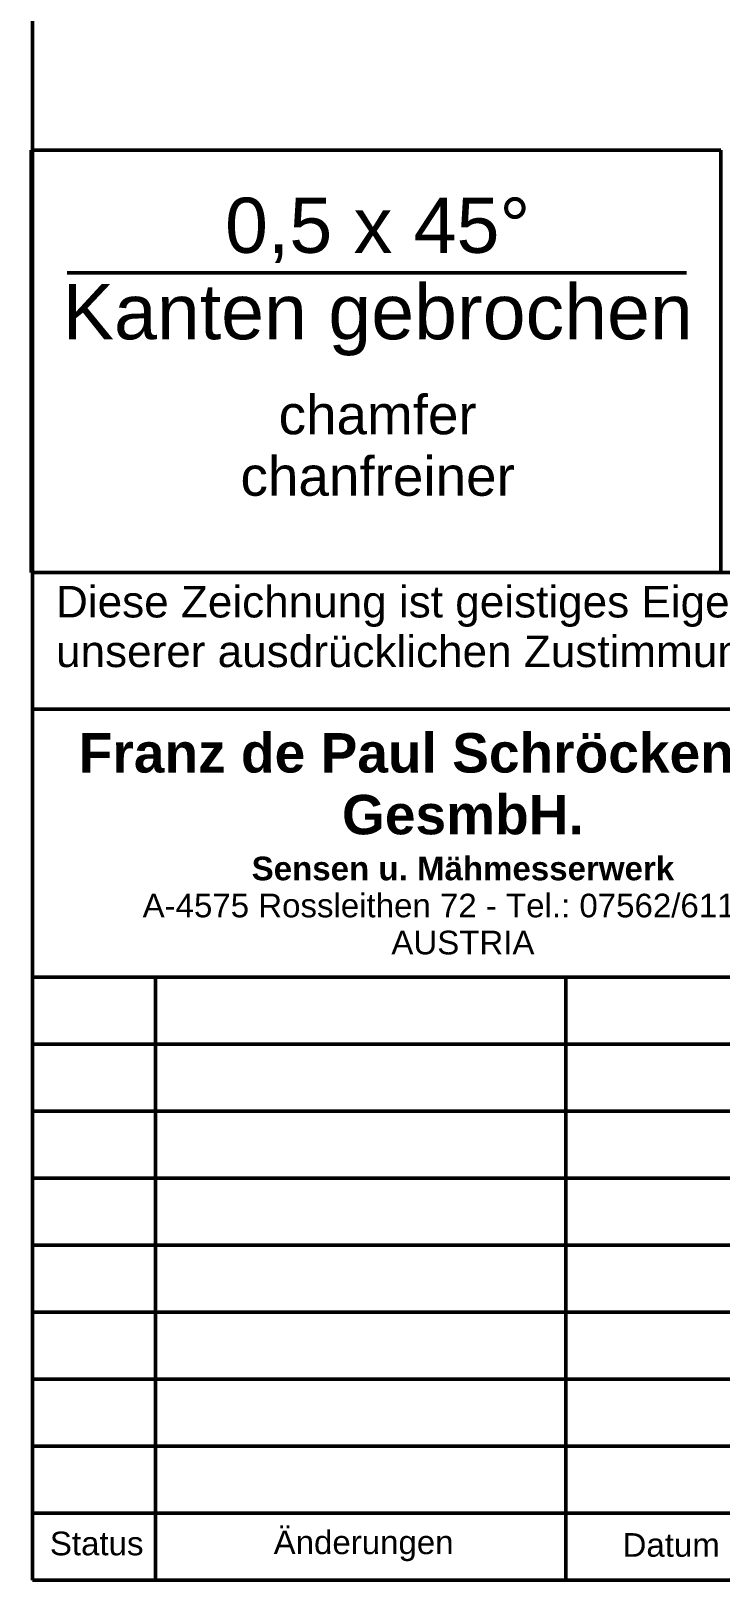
# Model space of a CAD drawing. Header units: millimetres. Extents: x 7 to 106, y 2 to 146.
# Drawn here: x 7.45 to 29.32, y 2.5 to 51.63 of the extents above; entities that cross this region are included whole.
import ezdxf
from ezdxf.enums import TextEntityAlignment as Align

# ---------------------------------------------------------------- set-up
doc = ezdxf.new("R2010")
doc.units = ezdxf.units.MM
doc.header["$LTSCALE"] = 0.5
for name, color, linetype, lineweight in [('Sichtbare Kanten(DIN)', 7, 'Continuous', 50), ('Skizziergeometrie(Meine-DIN)', 7, 'Continuous', 50), ('Symbole(Meine-DIN)', 7, 'Continuous', 25)]:
    doc.layers.add(name, color=color, linetype=linetype, lineweight=lineweight)
doc.styles.add('Aktuell-DIN', font='arial.ttf')
doc.styles.add('Aktuell-DIN-Meine-DIN', font='arial.ttf')
doc.styles.add('Aktuell-ISO', font='arial.ttf')
doc.styles.add('Textstil10', font='arial.ttf')
doc.styles.add('Textstil16', font='arial.ttf')
doc.styles.add('Textstil6', font='arial.ttf')
doc.styles.add('Textstil67', font='arial.ttf')
doc.styles.add('Textstil8', font='arial.ttf')
doc.styles.add('Textstil9', font='arial.ttf')

# ---------------------------------------------------------------- blocks, each defined once
blk = doc.blocks.new('Ränder Standardrahmen')
at = {"layer": 'Skizziergeometrie(Meine-DIN)', "flags": 128}
blk.add_lwpolyline([(15, 5), (15, 292), (205, 292), (205, 5), (15, 5)], dxfattribs=at)
blk = doc.blocks.new('Schriftfelder SFX-Schriftfeld')
at = {"layer": 'Sichtbare Kanten(DIN)'}
for p, q in [((290, 155.25), (100, 155.25)), ((100, 155.25), (100, 100)), ((100, 138.25), (290, 138.25)), ((107.8, 100), (107.8, 138.25)), ((133.8, 100), (133.8, 138.25)), ((100, 134), (154.6, 134)), ((100, 129.75), (154.6, 129.75)), ((100, 125.5), (154.6, 125.5)), ((100, 121.25), (154.6, 121.25)), ((100, 117), (154.6, 117)), ((100, 112.75), (154.6, 112.75)), ((154.6, 108.5), (100, 108.5)), ((100, 104.25), (154.6, 104.25)), ((100, 100), (290, 100))]:
    blk.add_line(p, q, dxfattribs=at)
at = {"layer": 'Skizziergeometrie(Meine-DIN)'}
for p, q in [((100, 155.25), (100, 163.91)), ((100, 163.91), (290, 163.91))]:
    blk.add_line(p, q, dxfattribs=at)
at = {"layer": 'Symbole(Meine-DIN)', "color": 7, "style": 'Aktuell-DIN-Meine-DIN'}
for s, insert, char_height, width, attachment_point, line_spacing_factor in [('\\fArial|b0|i0;\\H2.0000;Diese Zeichnung ist geistiges Eigentum der Fa. Franz de Paul Schröckenfux. Jede wie immer geartete Verwertung oder Mitteilung an Dritte ohne unserer ausdrücklichen Zustimmung ist verboten und wird von uns strafrechtlich verfolgt.', (101.485, 163.062), 2, 187.30144, 1, 0.944221), ('\\pxsm0.94;\\fArial|b1|i0;\\H2.5000;Franz de Paul Schröckenfux   GesmbH.\\P\\fArial|b1|i0;\\H1.5000;Sensen u. Mähmesserwerk\\fArial|b1|i0;\\H2.5000;\\P\\fArial|b0|i0;\\H1.4986;A-4575 Rossleithen 72 - Tel.: 07562/6111-0\\PAUSTRIA', (127.28, 146.696), 3.5, 54.3844, 5, 0.63308)]:
    blk.add_mtext(s, dxfattribs=dict(at, insert=insert, char_height=char_height, width=width, attachment_point=attachment_point, line_spacing_factor=line_spacing_factor))
at = {"layer": 'Symbole(Meine-DIN)', "color": 7, "char_height": 1.4986, "attachment_point": 5, "style": 'Aktuell-DIN'}
for s, insert, width in [('\\fArial|b0|i0;\\H1.4986;Änderungen', (120.984, 102.165), 25), ('\\fArial|b0|i0;\\H1.4986;Status', (104.062, 102.307), 6.93935), ('\\fArial|b0|i0;\\H1.4986;Datum', (140.483, 102.215), 11.36669)]:
    blk.add_mtext(s, dxfattribs=dict(at, insert=insert, width=width))
at = {"layer": 'Symbole(Meine-DIN)', "color": 7}
for tag, height, style, p in [('KOMMENTAR', 2.5, 'Textstil67', (228.518, 142.888)), ('BEZEICHNUNG', 4.978, 'Textstil9', (200.988, 129.008)), ('PROJEKT', 2.489, 'Textstil16', (200.68, 121.011)), ('DATEINAME', 1.499, 'Textstil6', (254.315, 102.109))]:
    blk.add_attdef(tag, text='', height=height, dxfattribs=dict(at, style=style)).set_placement(p, align=Align.MIDDLE_LEFT)
for tag, height, style, p in [('ERSTELLUNGSDATUM', 2.007, 'Textstil8', (172.833, 131.852)), ('AUTOR', 2.007, 'Textstil8', (189.692, 131.9)), ('KONTROLLDATUM', 2.007, 'Textstil8', (172.803, 127.621)), ('KONTROLLIERT_VON', 2.007, 'Textstil8', (189.716, 127.608)), ('GENEHM.DAT._KONSTR.', 2.007, 'Textstil8', (172.746, 123.374)), ('KONSTR._GEN._VON', 2.007, 'Textstil8', (189.66, 123.388)), ('Blattnummer', 4.978, 'Textstil9', (282.107, 112.696)), ('BAUTEILNUMMER', 4.978, 'Textstil9', (228.371, 110.61)), ('Blattgröße', 2.489, 'Textstil10', (282.06, 106.373))]:
    blk.add_attdef(tag, text='', height=height, dxfattribs=dict(at, style=style)).set_placement(p, align=Align.MIDDLE_CENTER)
at = {"layer": 'Symbole(Meine-DIN)', "color": 7, "style": 'Textstil6'}
for tag, p in [('Status_1', (103.134, 107.027)), ('Änderung_1', (108.154, 106.936)), ('Datum1', (134.337, 107.042)), ('Konstrukteur_1', (147.394, 107.042))]:
    blk.add_attdef(tag, text='', height=1.499, dxfattribs=at).set_placement(p, align=Align.TOP_LEFT)
blk = doc.blocks.new('Kanten brechen')
at = {"layer": 'Skizziergeometrie(Meine-DIN)'}
for p, q in [((-43.739, 26.805), (0, 26.805)), ((-43.739, 0), (-43.739, 26.805)), ((0, 26.805), (0, 0)), ((-41.454, 19.013), (-2.182, 19.013)), ((0, 0), (-43.739, 0))]:
    blk.add_line(p, q, dxfattribs=at)
at = {"layer": 'Symbole(Meine-DIN)', "color": 179, "true_color": 0x262659, "insert": (-21.762, 4.836), "char_height": 3.5, "attachment_point": 8, "line_spacing_factor": 0.655239, "style": 'Aktuell-ISO'}
blk.add_mtext('\\pxsm0.94;0,5 x 45°\\PKanten gebrochen\\P\\fArial|b0|i0;\\H0.9906; \\P\\fArial|b0|i0;\\H2.4892;chamfer\\Pchanfreiner', dxfattribs=at)

msp = doc.modelspace()

# ---------------------------------------------------------------- block references
at = {"xscale": 0.5, "yscale": 0.5, "zscale": 0.5}
for name, p in [('Ränder Standardrahmen', (0, 0)), ('Kanten brechen', (29.319, 34.455)), ('Schriftfelder SFX-Schriftfeld', (-42.5, -47.5))]:
    msp.add_blockref(name, p, dxfattribs=at)

doc.saveas('drawing.dxf')
